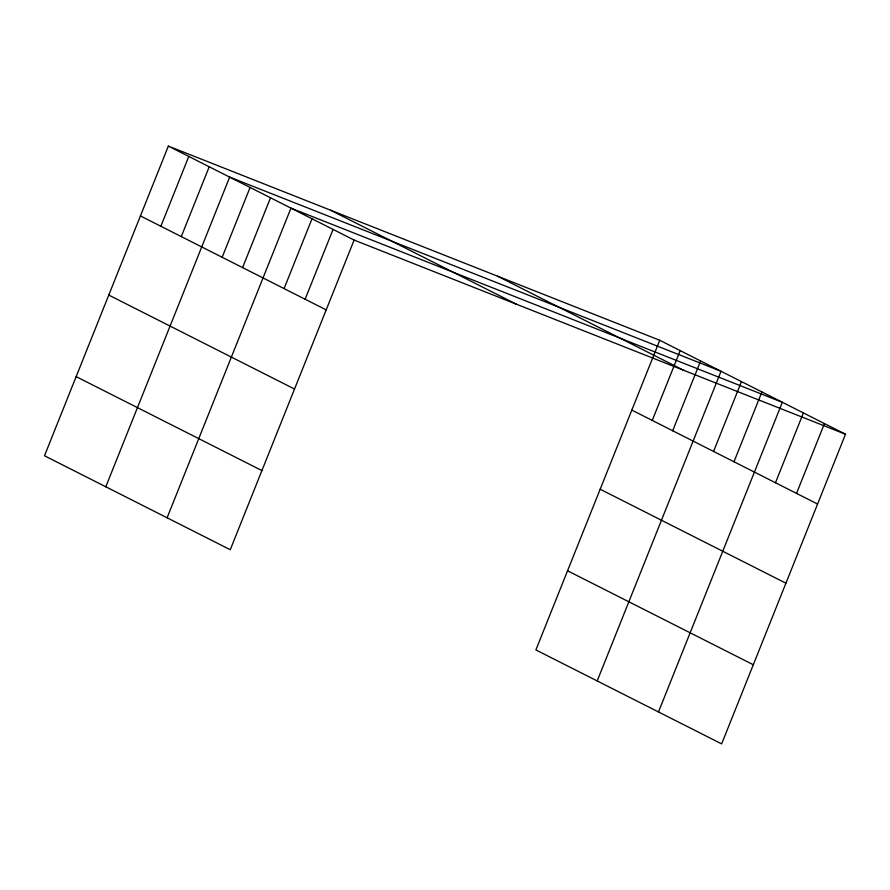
<?xml version="1.0" encoding="UTF-8"?>
<svg xmlns="http://www.w3.org/2000/svg" width="890" height="890" viewBox="0 0 890 890"><rect width="100%" height="100%" fill="white"/><g stroke="black" fill="none" stroke-linecap="round" stroke-linejoin="round"><path stroke-width="1.33" d="M168.355 146.105L44.5 455.769L230.254 549.731L354.109 240.066L168.355 146.105L659.746 340.269L845.5 434.231L721.645 743.895L535.891 649.934L659.746 340.269M160.868 226.26L188.791 156.44M181.293 236.595L209.217 166.775M105.799 486.774L229.653 177.11L721.045 371.275L597.19 680.939M222.166 257.266L250.09 187.445M242.592 267.601L270.516 197.78M167.097 517.78L290.952 208.127L782.343 402.28L658.489 711.944M284.077 288.582L312.001 218.773M305.125 299.24L333.06 229.42M652.259 420.425L680.183 350.604M672.684 430.76L700.619 360.94M713.558 451.43L741.481 381.61M733.983 461.765L761.907 391.945M775.468 482.747L803.392 412.927M796.528 493.394L824.452 423.584M354.109 240.066L845.5 434.231M497.588 276.2L683.342 370.151M330.513 210.185L516.267 304.135M631.822 410.09L817.576 504.04M140.431 215.925L326.185 309.887M600.172 489.233L785.915 583.195M108.769 295.079L294.523 389.03M567.553 570.779L753.296 664.741M76.162 376.626L261.905 470.576"/></g></svg>
